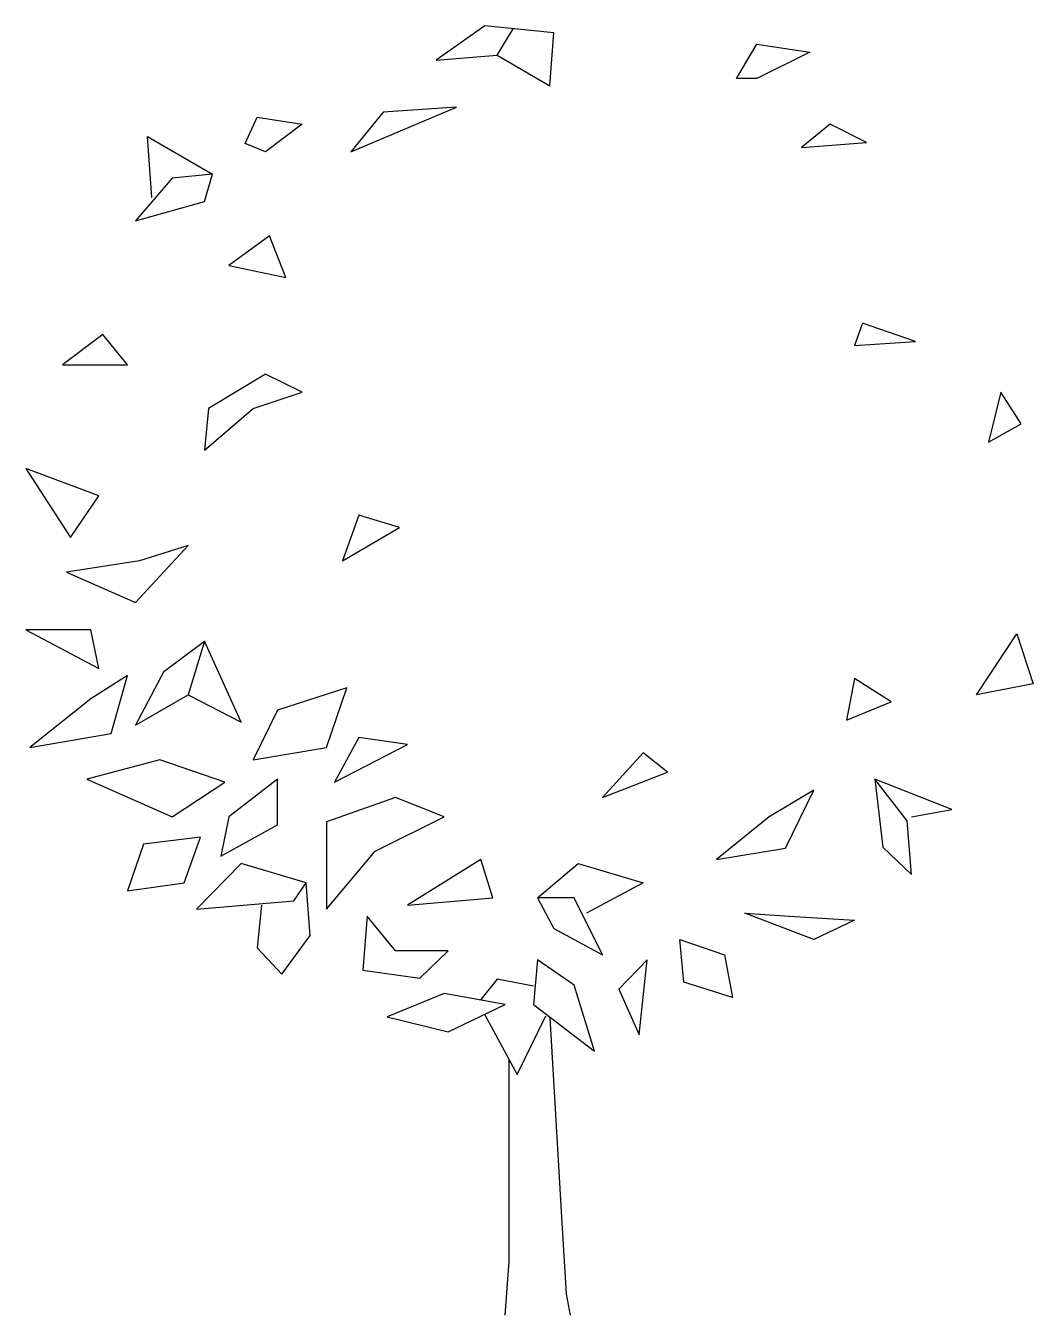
# Model space of a CAD drawing. Extents: x 334241 to 335016, y 71189 to 72181.
import ezdxf

# ---------------------------------------------------------------- set-up
doc = ezdxf.new("R2010")
doc.units = 0
doc.header["$MEASUREMENT"] = 0
doc.layers.get('0').update_dxf_attribs({"linetype": 'CONTINUOUS'})

msp = doc.modelspace()

# ---------------------------------------------------------------- linework, layer by layer
at = {"color": 7, "linetype": 'CONTINUOUS'}
for p, q in [((334594.09, 72180.85), (334556.59, 72154.29)), ((334647.22, 72175.38), (334594.09, 72180.85)), ((334603.47, 72158.2), (334615.97, 72178.51)), ((334644.09, 72134.76), (334647.22, 72175.38)), ((334787.84, 72140.23), (334803.47, 72166.79)), ((334803.47, 72166.79), (334844.09, 72160.54)), ((334556.59, 72154.29), (334603.47, 72158.2)), ((334603.47, 72158.2), (334644.09, 72134.76)), ((334844.09, 72160.54), (334803.47, 72140.23)), ((334803.47, 72140.23), (334787.84, 72140.23)), ((334490.97, 72083.98), (334572.22, 72118.35)), ((334515.97, 72114.45), (334490.97, 72083.98)), ((334572.22, 72118.35), (334515.97, 72114.45)), ((334409.72, 72090.23), (334419.09, 72110.54)), ((334419.09, 72110.54), (334453.47, 72105.07)), ((334453.47, 72105.07), (334425.34, 72083.98)), ((334859.72, 72105.07), (334837.84, 72087.1)), ((334887.84, 72091.01), (334859.72, 72105.07)), ((334334.72, 72095.7), (334384.72, 72066.79)), ((334337.84, 72048.82), (334334.72, 72095.7)), ((334425.34, 72083.98), (334409.72, 72090.23)), ((334837.84, 72087.1), (334887.84, 72091.01)), ((334353.47, 72063.66), (334325.34, 72030.85)), ((334384.72, 72066.79), (334353.47, 72063.66)), ((334378.47, 72045.7), (334384.72, 72066.79)), ((334325.34, 72030.85), (334378.47, 72045.7)), ((334428.47, 72019.13), (334397.22, 71996.48)), ((334440.97, 71987.1), (334428.47, 72019.13)), ((334397.22, 71996.48), (334440.97, 71987.1)), ((334884.72, 71951.95), (334878.47, 71934.76)), ((334925.34, 71937.88), (334884.72, 71951.95)), ((334300.34, 71943.35), (334269.09, 71919.91)), ((334319.09, 71919.91), (334300.34, 71943.35)), ((334878.47, 71934.76), (334925.34, 71937.88)), ((334269.09, 71919.91), (334319.09, 71919.91)), ((334425.34, 71912.88), (334381.59, 71886.32)), ((334453.47, 71898.82), (334425.34, 71912.88)), ((334415.97, 71886.32), (334453.47, 71898.82)), ((334990.97, 71898.82), (334981.59, 71860.54)), ((335006.59, 71874.6), (334990.97, 71898.82)), ((334378.47, 71854.29), (334415.97, 71886.32)), ((334381.59, 71886.32), (334378.47, 71854.29)), ((334981.59, 71860.54), (335006.59, 71874.6)), ((334240.97, 71840.23), (334275.34, 71787.1)), ((334297.22, 71819.13), (334240.97, 71840.23)), ((334275.34, 71787.1), (334297.22, 71819.13)), ((334497.22, 71804.29), (334484.72, 71769.13)), ((334484.72, 71769.13), (334528.47, 71794.91)), ((334528.47, 71794.91), (334497.22, 71804.29)), ((334325.34, 71737.1), (334365.97, 71780.85)), ((334365.97, 71780.85), (334328.47, 71769.13)), ((334328.47, 71769.13), (334272.22, 71760.54)), ((334272.22, 71760.54), (334325.34, 71737.1)), ((334240.97, 71716.01), (334297.22, 71686.32)), ((334290.97, 71716.01), (334240.97, 71716.01)), ((334297.22, 71686.32), (334290.97, 71716.01)), ((334347.22, 71683.98), (334378.47, 71707.41)), ((334378.47, 71707.41), (334365.97, 71666.01)), ((334406.59, 71644.91), (334378.47, 71707.41)), ((334972.22, 71666.01), (335003.47, 71712.88)), ((335003.47, 71712.88), (335015.97, 71674.6)), ((334319.09, 71680.85), (334290.97, 71662.88)), ((334306.59, 71636.32), (334319.09, 71680.85)), ((334347.22, 71683.98), (334325.34, 71642.57)), ((334878.47, 71678.51), (334872.22, 71646.48)), ((334906.59, 71660.54), (334878.47, 71678.51)), ((334325.34, 71642.57), (334365.97, 71666.01)), ((334365.97, 71666.01), (334406.59, 71644.91)), ((334487.84, 71671.48), (334434.72, 71654.29)), ((334472.22, 71625.38), (334487.84, 71671.48)), ((335015.97, 71674.6), (334972.22, 71666.01)), ((334290.97, 71662.88), (334244.09, 71625.38)), ((334872.22, 71646.48), (334906.59, 71660.54)), ((334434.72, 71654.29), (334415.97, 71616.01)), ((334244.09, 71625.38), (334306.59, 71636.32)), ((334497.22, 71633.2), (334478.47, 71598.82)), ((334478.47, 71598.82), (334534.72, 71627.73)), ((334534.72, 71627.73), (334497.22, 71633.2)), ((334415.97, 71616.01), (334472.22, 71625.38)), ((334715.97, 71621.48), (334684.72, 71587.1)), ((334734.72, 71606.63), (334715.97, 71621.48)), ((334344.09, 71616.01), (334287.84, 71601.16)), ((334394.09, 71598.82), (334344.09, 71616.01)), ((334684.72, 71587.1), (334734.72, 71606.63)), ((334287.84, 71601.16), (334353.47, 71572.26)), ((334353.47, 71572.26), (334394.09, 71598.82)), ((334434.72, 71601.16), (334397.22, 71572.26)), ((334434.72, 71566.01), (334434.72, 71601.16)), ((334953.47, 71577.73), (334894.09, 71601.16)), ((334919.09, 71569.13), (334894.09, 71601.16)), ((334894.09, 71601.16), (334900.34, 71548.82)), ((334525.34, 71587.1), (334472.22, 71568.35)), ((334562.84, 71572.26), (334525.34, 71587.1)), ((334847.22, 71592.57), (334812.84, 71572.26)), ((334825.34, 71548.04), (334847.22, 71592.57)), ((334922.22, 71572.26), (334953.47, 71577.73)), ((334397.22, 71572.26), (334390.97, 71541.79)), ((334472.22, 71568.35), (334472.22, 71501.16)), ((334509.72, 71545.7), (334562.84, 71572.26)), ((334812.84, 71572.26), (334772.22, 71539.45)), ((334922.22, 71527.73), (334919.09, 71569.13)), ((334375.34, 71556.63), (334331.59, 71551.16)), ((334362.84, 71521.48), (334375.34, 71556.63)), ((334390.97, 71541.79), (334434.72, 71566.01)), ((334331.59, 71551.16), (334319.09, 71515.23)), ((334772.22, 71539.45), (334825.34, 71548.04)), ((334900.34, 71548.82), (334922.22, 71527.73)), ((334472.22, 71501.16), (334509.72, 71545.7)), ((334590.97, 71539.45), (334534.72, 71504.29)), ((334600.34, 71509.76), (334590.97, 71539.45)), ((334406.59, 71536.32), (334372.22, 71501.16)), ((334456.59, 71521.48), (334406.59, 71536.32)), ((334634.72, 71509.76), (334665.97, 71536.32)), ((334665.97, 71536.32), (334715.97, 71521.48)), ((334319.09, 71515.23), (334362.84, 71521.48)), ((334447.22, 71507.41), (334456.59, 71521.48)), ((334459.72, 71480.85), (334456.59, 71521.48)), ((334715.97, 71521.48), (334672.22, 71498.04)), ((334372.22, 71501.16), (334447.22, 71507.41)), ((334534.72, 71504.29), (334600.34, 71509.76)), ((334634.72, 71509.76), (334647.22, 71486.32)), ((334662.84, 71509.76), (334634.72, 71509.76)), ((334684.72, 71466.01), (334662.84, 71509.76)), ((334422.22, 71504.29), (334419.09, 71471.48)), ((334794.09, 71498.04), (334828.47, 71495.7)), ((334847.22, 71477.73), (334794.09, 71498.04)), ((334503.47, 71495.7), (334500.34, 71454.29)), ((334525.34, 71469.13), (334503.47, 71495.7)), ((334828.47, 71495.7), (334878.47, 71492.57)), ((334878.47, 71492.57), (334847.22, 71477.73)), ((334437.84, 71451.16), (334459.72, 71480.85)), ((334647.22, 71486.32), (334684.72, 71466.01)), ((334747.22, 71444.91), (334744.09, 71477.73)), ((334744.09, 71477.73), (334778.47, 71466.01)), ((334419.09, 71471.48), (334437.84, 71451.16)), ((334565.97, 71469.13), (334525.34, 71469.13)), ((334544.09, 71448.04), (334565.97, 71469.13)), ((334634.72, 71462.1), (334631.59, 71427.73)), ((334662.84, 71442.57), (334634.72, 71462.1)), ((334719.09, 71462.1), (334697.22, 71439.45)), ((334712.84, 71404.29), (334719.09, 71462.1)), ((334778.47, 71466.01), (334784.72, 71433.2)), ((334500.34, 71454.29), (334544.09, 71448.04)), ((334603.47, 71447.26), (334590.97, 71431.63)), ((334631.59, 71441.79), (334603.47, 71447.26)), ((334678.47, 71391.79), (334662.84, 71442.57)), ((334697.22, 71439.45), (334712.84, 71404.29)), ((334784.72, 71433.2), (334747.22, 71444.91)), ((334562.84, 71436.32), (334519.09, 71418.35)), ((334609.72, 71427.73), (334562.84, 71436.32)), ((334565.97, 71406.63), (334609.72, 71427.73)), ((334631.59, 71427.73), (334678.47, 71391.79)), ((334519.09, 71418.35), (334565.97, 71406.63)), ((334594.09, 71419.91), (334619.09, 71373.82)), ((334619.09, 71373.82), (334640.97, 71419.13)), ((334644.09, 71417.57), (334653.47, 71259.76)), ((334612.84, 71230.07), (334612.84, 71385.54)), ((334653.47, 71259.76), (334656.59, 71205.07)), ((334609.72, 71188.66), (334612.84, 71230.07)), ((334656.59, 71205.07), (334659.72, 71188.66))]:
    msp.add_line(p, q, dxfattribs=at)

doc.saveas('drawing.dxf')
